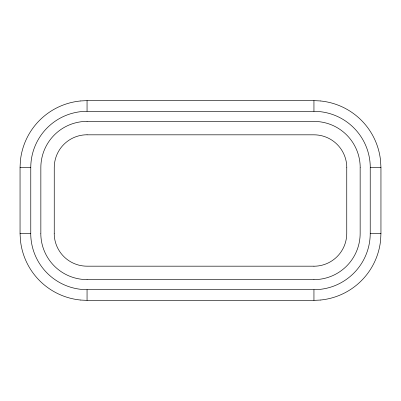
<?xml version="1.0" encoding="UTF-8"?>
<svg xmlns="http://www.w3.org/2000/svg" width="401" height="401" viewBox="0 0 401 401"><rect width="100%" height="100%" fill="white"/><g stroke="black" fill="none" stroke-linecap="round" stroke-linejoin="round"><path stroke-width="0.6" d="M80.21 299.993A66.897 66.897 0 0 1 20.436 240.219L20.05 233.372L20.05 167.628L20.396 160.776A66.897 66.897 0 0 1 80.21 101.007M320.79 101.002A66.897 66.897 0 0 1 380.564 160.781L380.95 167.628L380.95 233.372L380.604 240.224A66.897 66.897 0 0 1 320.79 299.998M80.205 100.967L87.057 100.621L313.943 100.621L320.795 100.967M80.205 300.033L87.057 300.379L313.943 300.379L320.795 300.033M370.268 167.628A56.305 56.305 0 0 0 313.943 111.333L87.057 111.343L87.057 100.621M87.057 121.418L313.943 121.418A46.225 46.225 0 0 1 360.193 167.623M87.057 134.821L313.938 134.821A32.827 32.827 0 0 1 346.785 167.623M20.05 167.628L30.772 167.628A56.305 56.305 0 0 1 87.057 111.303M380.95 167.628L370.228 167.628L370.228 233.372A56.305 56.305 0 0 1 313.943 289.702M20.05 233.372L30.772 233.372L30.772 167.628M370.228 233.372L380.95 233.372M313.948 266.179L87.067 266.179A32.827 32.827 0 0 1 54.21 233.377M87.062 279.582L313.943 279.582M30.732 233.372A56.305 56.305 0 0 0 87.057 289.667L313.943 289.657L313.943 300.379M360.153 167.623L360.153 233.372A46.225 46.225 0 0 1 313.943 279.622M346.75 167.623L346.75 233.367A32.827 32.827 0 0 1 313.948 266.219M313.943 100.621L313.943 111.343M87.057 289.657L87.057 300.379M54.25 233.377L54.25 167.633A32.827 32.827 0 0 1 87.057 134.781M40.847 233.377L40.847 167.628A46.23 46.23 0 0 1 87.057 121.378M87.057 279.592A46.23 46.23 0 0 1 40.807 233.377"/></g></svg>
